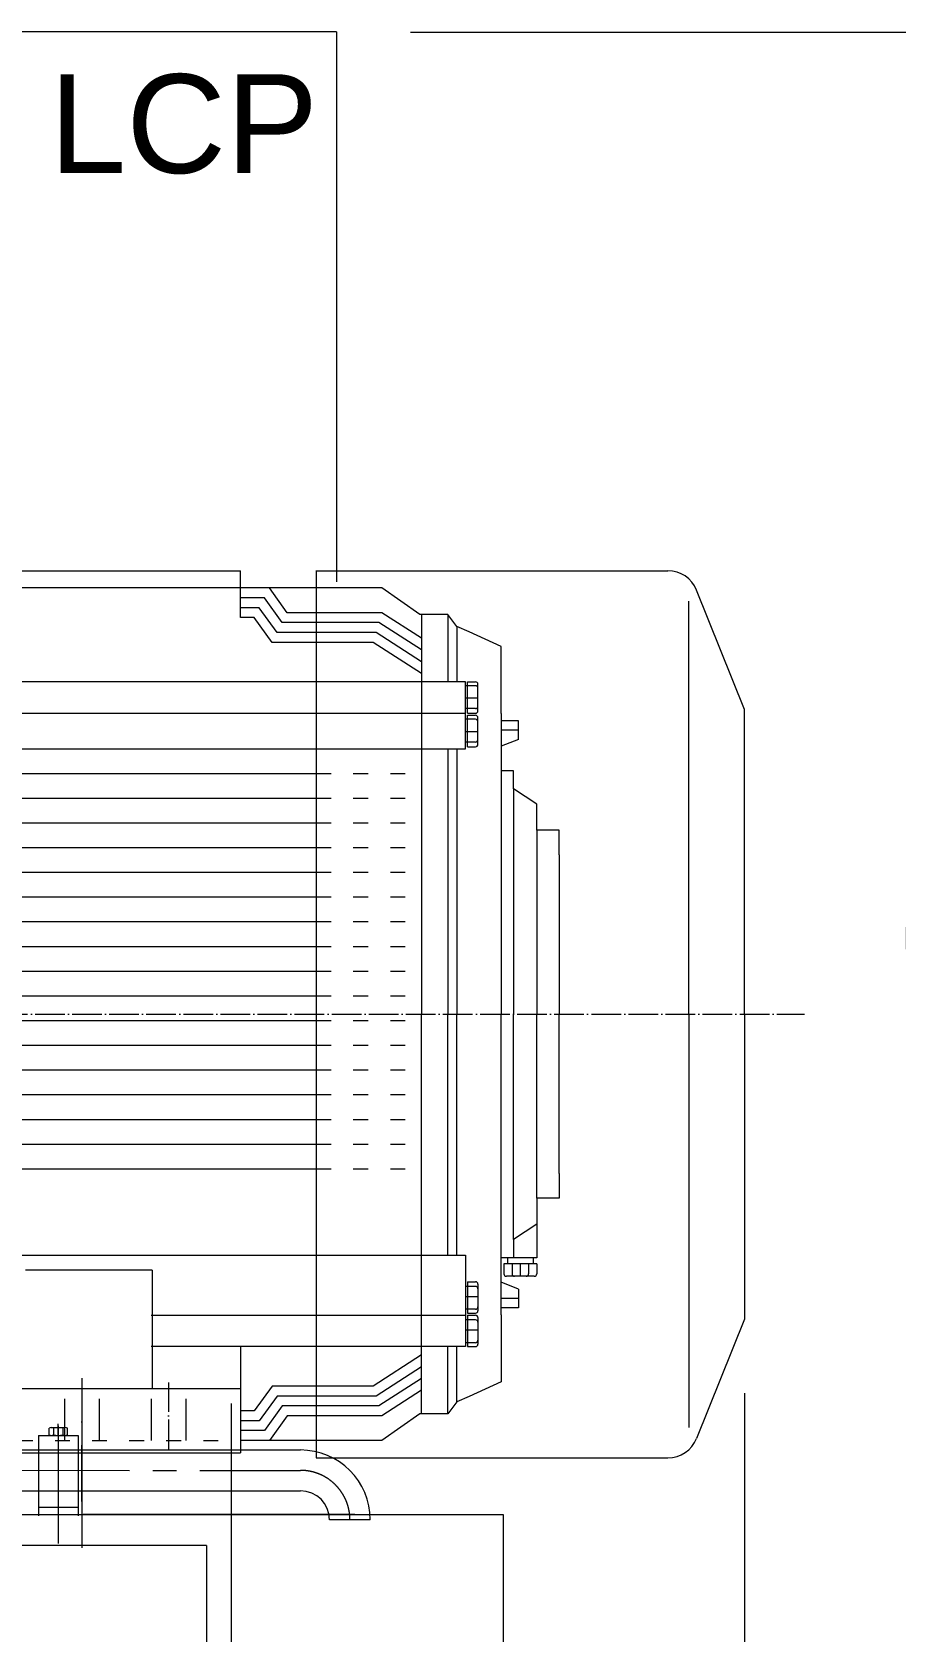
# Model space of a CAD drawing. Header units: millimetres. Extents: x 2 to 559190, y 2 to 426051.
# Drawn here: x 504166 to 521920, y 227083 to 259975 of the extents above; entities that cross this region are included whole.
import ezdxf

# ---------------------------------------------------------------- set-up
doc = ezdxf.new("R2010")
doc.units = ezdxf.units.MM
doc.header["$LTSCALE"] = 25.4
for name, pattern in [('ACAD_ISO03W100', [30, 12, -18]), ('ACAD_ISO04W100', [30, 24, -3, 0, -3]), ('CENTER', [50.8, 31.75, -6.35, 6.35, -6.35])]:
    doc.linetypes.add(name, pattern=pattern)
doc.layers.get('Defpoints').update_dxf_attribs({"lineweight": 5})
for name, color, linetype, lineweight in [('06___ANNOTATIONS', 7, 'Continuous', 5), ('CAXA0', 7, 'Continuous', 5), ('CAXA1', 5, 'CENTER', 5), ('图层1', 1, 'ACAD_ISO04W100', 5)]:
    doc.layers.add(name, color=color, linetype=linetype, lineweight=lineweight)
doc.styles.add('Roman', font='arial.ttf')
doc.styles.get("Standard").update_dxf_attribs({"font": 'arial.ttf'})
doc.dimstyles.new('ISO-25', dxfattribs={"dimscale": 30, "dimtxt": 38.1, "dimasz": 38.1, "dimexe": 50.8, "dimexo": 50.8, "dimgap": 15.875, "dimtad": 1, "dimtih": 1, "dimtoh": 1, "dimdec": 1, "dimlfac": 0.03937, "dimdsep": 46, "dimtxsty": 'Standard', "dimcen": 63.5, "dimclrd": 7, "dimclre": 7, "dimclrt": 7, "dimadec": 0, "dimazin": 0, "dimtfac": 1, "dimtdec": 1, "dimtmove": 0, "dimatfit": 3, "dimfxl": 25.4, "dimlwd": 5, "dimlwe": 5, "dimarcsym": 0})

# ---------------------------------------------------------------- blocks, each defined once
blk = doc.blocks.new('*D17')
at = {"color": 7, "linetype": 'Continuous', "lineweight": 5, "transparency": 16777216}
for p, q in [((511944, 259975), (529697, 259975)), ((528173, 258832), (528173, 245800)), ((528173, 218573), (528173, 240568)), ((522361, 217430), (529697, 217430))]:
    blk.add_line(p, q, dxfattribs=at)
at = {"color": 7, "transparency": 16777216}
for points in [[(527982, 258832), (528363, 258832), (528173, 259975)], [(527982, 218573), (528363, 218573), (528173, 217430)]]:
    blk.add_solid(points, dxfattribs=at)
at = {"layer": 'Defpoints', "color": 0, "transparency": 16777216}
for p in [(510420, 259975), (528173, 259975), (520837, 217430)]:
    blk.add_point(p, dxfattribs=at)
at = {"color": 7, "lineweight": 5, "transparency": 16777216, "insert": (528173, 243184), "char_height": 4191, "attachment_point": 5, "style": 'Roman'}
blk.add_mtext('1675', dxfattribs=at)
blk = doc.blocks.new('*D8')
at = {"color": 7, "linetype": 'Continuous', "lineweight": 5, "transparency": 16777216}
for p, q in [((518805, 231992), (518805, 202391)), ((409178, 226828), (409178, 202391)), ((410321, 203915), (517662, 203915))]:
    blk.add_line(p, q, dxfattribs=at)
at = {"color": 7, "transparency": 16777216}
for points in [[(410321, 204106), (410321, 203725), (409178, 203915)], [(517662, 204106), (517662, 203725), (518805, 203915)]]:
    blk.add_solid(points, dxfattribs=at)
at = {"layer": 'Defpoints', "color": 0, "transparency": 16777216}
for p in [(518805, 233516), (409178, 228352), (518805, 203915)]:
    blk.add_point(p, dxfattribs=at)
at = {"color": 7, "lineweight": 5, "transparency": 16777216, "insert": (462020, 206487), "char_height": 4191, "attachment_point": 5, "style": 'Roman'}
blk.add_mtext('B', dxfattribs=at)

msp = doc.modelspace()

# ---------------------------------------------------------------- linework, layer by layer
at = {"layer": 'CAXA0', "color": 7, "linetype": 'Continuous', "lineweight": 5}
for p, q in [((510420.29, 259975.42), (490100.29, 259975.42)), ((510420.29, 259975.42), (510420.29, 248672.46)), ((508261.34, 231781.57), (508261.34, 217938.49)), ((504514.8, 231138.87), (504514.8, 231270.85)), ((504562.46, 231286.14), (504848.42, 231286.14)), ((504610.12, 231270.85), (504610.12, 231138.87)), ((504800.76, 231270.85), (504800.76, 231138.87)), ((504896.08, 231138.87), (504896.08, 231270.85)), ((504299.04, 231123.58), (505111.84, 231123.58)), ((504299.04, 231123.58), (504299.04, 229472.78)), ((504562.46, 231123.58), (504848.42, 231123.58)), ((505111.84, 231123.58), (505111.84, 229472.78)), ((481338.25, 230829.05), (509682.24, 230824.61)), ((488169.7, 230765.46), (508261.11, 230765.46)), ((481338.25, 229990.85), (509682.24, 229986.41)), ((504299.04, 229650.38), (505111.84, 229650.38)), ((472714.39, 229495.52), (508261.29, 229495.52)), ((480194.23, 229495.53), (513849.17, 229495.53)), ((510801.17, 229495.56), (505213.38, 229495.56)), ((511117.34, 229389.51), (510279.14, 229389.51)), ((513849.17, 229495.56), (513849.17, 218128.71)), ((507753.24, 228860.53), (465081.18, 228860.53)), ((507753.24, 228860.53), (507753.24, 217938.53))]:
    msp.add_line(p, q, dxfattribs=at)
for centre, radius, start, end in [((504562.46, 231204.2), 81.93, 54.42999, 125.57001), ((504705.44, 230981.34), 304.8, 71.776086, 108.223914), ((504848.42, 231204.2), 81.93, 54.42999, 125.57001), ((504562.46, 231205.51), 81.93, 234.42999, 305.57001), ((504705.44, 231428.38), 304.8, 251.776086, 288.223914), ((504848.42, 231205.51), 81.93, 234.42999, 305.57001), ((509682.24, 229389.51), 1435.1, 0, 90), ((509682.24, 229389.51), 596.9, 0, 90)]:
    msp.add_arc(centre, radius, start, end, dxfattribs=at)
at = {"layer": 'CAXA1', "linetype": 'CENTER', "lineweight": 5, "ltscale": 3}
for p, q in [((505187.7, 232303.04), (505187.7, 229749.46)), ((505187.7, 232080.57), (505187.7, 229749.46)), ((504705.44, 231108.29), (504705.44, 231362.34)), ((504705.44, 231321.85), (504705.44, 228837.82)), ((505187.61, 229766.94), (505187.61, 230922.14)), ((505187.61, 230638.49), (505187.61, 228812.51)), ((476649.86, 230409.86), (509682.24, 230405.51))]:
    msp.add_line(p, q, dxfattribs=at)
msp.add_arc((509682.24, 229389.51), 1016, 0, 90, dxfattribs=at)
at = {"layer": '图层1', "color": 7, "linetype": 'ByBlock', "lineweight": 5}
for p, q in [((499905.23, 248901.13), (508448.88, 248901.13)), ((508448.88, 247935.93), (508448.88, 248901.13)), ((510005.49, 248908.3), (510005.49, 230663.93)), ((510005.49, 248901.13), (517232.69, 248901.13)), ((508448.88, 248545.53), (488384.35, 248545.53)), ((509044.14, 248545.53), (508448.88, 248545.53)), ((508940.27, 248342.33), (508448.88, 248342.33)), ((509307.4, 247834.28), (508940.27, 248342.33)), ((511355.22, 248545.53), (509044.14, 248545.53)), ((509411.27, 248037.48), (509044.14, 248545.53)), ((511355.22, 248545.53), (510111.58, 248545.53)), ((512137.05, 248000.13), (511355.22, 248545.53)), ((512137.05, 248000.13), (511355.22, 248545.53)), ((518805.28, 246049.52), (517822.11, 248502.38)), ((508836.41, 248139.13), (508448.88, 248139.13)), ((509203.54, 247631.08), (508836.41, 248139.13)), ((511355.22, 248037.48), (509411.27, 248037.48)), ((512168.11, 247513.02), (511355.22, 248037.48)), ((517662.28, 239782.53), (517662.28, 248277.72)), ((508732.54, 247935.93), (508448.88, 247935.93)), ((509099.67, 247427.88), (508732.54, 247935.93)), ((511295.36, 247834.28), (509307.4, 247834.28)), ((512168.11, 247271.2), (511295.36, 247834.28)), ((512707.18, 248000.13), (512137.05, 248000.13)), ((512168.11, 248000.13), (512168.11, 239782.53)), ((512898.83, 247752.97), (512707.18, 248000.13)), ((512707.18, 248000.13), (512707.18, 246616.53)), ((513145.73, 247641), (512898.83, 247752.97)), ((512898.83, 247752.97), (512898.83, 246616.53)), ((511175.63, 247427.88), (509099.67, 247427.88)), ((511235.5, 247631.08), (509203.54, 247631.08)), ((512168.11, 246787.55), (511175.63, 247427.88)), ((512168.11, 247029.03), (511235.5, 247631.08)), ((513807.06, 247341.09), (513145.73, 247641)), ((513807.06, 246946.09), (513807.06, 247341.09)), ((513807.06, 246470.63), (513807.06, 246946.09)), ((513076.63, 246616.53), (486433.91, 246616.53)), ((513278.25, 246535.93), (513076.56, 246535.93)), ((513076.63, 245241.91), (513076.63, 246616.53)), ((513117.02, 246616.53), (513278.25, 246616.53)), ((513117.02, 245968.92), (513117.02, 246616.53)), ((513329.05, 246019.72), (513329.05, 246565.73)), ((513807.06, 245963.88), (513807.06, 246470.63)), ((513329.05, 246277.09), (513076.56, 246277.09)), ((513278.25, 246064.62), (513076.56, 246064.62)), ((518805.28, 239782.53), (518805.28, 246049.52)), ((486433.91, 245968.92), (513076.63, 245968.92)), ((513278.25, 245847.79), (513076.56, 245847.79)), ((513117.02, 245968.92), (513278.25, 245968.92)), ((513117.02, 245928.4), (513278.25, 245928.4)), ((513117.02, 245280.78), (513117.02, 245928.4)), ((513329.05, 245331.58), (513329.05, 245877.6)), ((513807.06, 245963.88), (513807.06, 239782.53)), ((514165.4, 245815.15), (513807.06, 245815.15)), ((514165.4, 245432.03), (514165.4, 245815.15)), ((513329.05, 245588.96), (513076.56, 245588.96)), ((514165.4, 245623.59), (513807.06, 245623.59)), ((514165.4, 245432.03), (513807.06, 245291.65)), ((486433.91, 245241.91), (513076.63, 245241.91)), ((512707.18, 245241.91), (512707.18, 239782.53)), ((512898.83, 245241.91), (512898.83, 239782.53)), ((513278.25, 245376.48), (513076.56, 245376.48)), ((513117.02, 245280.78), (513278.25, 245280.78)), ((487342.35, 244733.91), (510005.49, 244733.91)), ((514061.06, 244788.84), (513807.06, 244788.84)), ((514061.06, 244415.78), (514061.06, 244788.84)), ((514537.98, 244101.25), (514061.06, 244415.78)), ((514061.06, 244415.78), (514061.06, 239782.53)), ((487342.35, 244225.91), (510005.49, 244225.91)), ((514537.98, 243566.06), (514537.98, 244101.25)), ((487342.35, 243717.91), (510005.49, 243717.91)), ((514614.18, 243566.06), (514537.98, 243566.06)), ((514537.98, 243566.06), (514537.98, 239782.53)), ((514995.18, 243566.06), (514614.18, 243566.06)), ((514995.18, 243059.74), (514995.18, 243566.06)), ((487342.35, 243209.91), (510005.49, 243209.91)), ((514995.18, 243059.74), (514995.18, 239782.53)), ((487342.35, 242701.91), (510005.49, 242701.91)), ((487342.35, 242193.91), (510005.49, 242193.91)), ((487342.35, 241685.91), (510005.49, 241685.91)), ((487342.35, 241177.91), (510005.49, 241177.91)), ((487342.35, 240669.91), (510005.49, 240669.91)), ((487342.35, 240161.91), (510005.49, 240161.91)), ((487342.35, 239653.91), (510005.49, 239653.91)), ((512168.11, 231564.93), (512168.11, 239782.53)), ((512707.18, 234831.15), (512707.18, 239782.53)), ((512898.83, 234831.15), (512898.83, 239782.53)), ((513807.06, 233601.18), (513807.06, 239782.53)), ((514061.06, 235149.28), (514061.06, 239782.53)), ((514537.98, 235999.01), (514537.98, 239782.53)), ((514995.18, 236505.32), (514995.18, 239782.53)), ((517662.28, 239782.53), (517662.28, 231287.34)), ((518805.28, 239782.53), (518805.28, 233515.54)), ((487342.35, 239145.91), (510005.49, 239145.91)), ((487342.35, 238637.91), (510005.49, 238637.91)), ((487342.35, 238129.91), (510005.49, 238129.91)), ((487342.35, 237621.91), (510005.49, 237621.91)), ((487342.35, 237113.91), (510005.49, 237113.91)), ((487342.35, 236605.91), (510005.49, 236605.91)), ((514995.18, 236505.32), (514995.18, 235999.01)), ((514537.98, 235999.01), (514537.98, 235463.81)), ((514614.18, 235999.01), (514537.98, 235999.01)), ((514995.18, 235999.01), (514614.18, 235999.01)), ((514537.98, 235463.81), (514061.06, 235149.28)), ((514537.98, 235463.81), (514537.98, 234776.22)), ((514061.06, 235149.28), (514061.06, 234776.22)), ((486433.91, 234831.15), (513076.63, 234831.15)), ((513076.63, 234831.15), (513076.63, 232948.53)), ((514061.06, 234776.22), (513807.06, 234776.22)), ((514061.06, 234649.22), (513862.68, 234649.22)), ((513862.68, 234649.22), (513862.68, 234446.02)), ((513938.12, 234776.22), (513938.12, 234649.22)), ((514029.98, 234649.22), (514029.98, 234446.02)), ((514537.98, 234776.22), (514061.06, 234776.22)), ((514537.98, 234649.22), (514061.06, 234649.22)), ((514199.18, 234649.22), (514199.18, 234395.22)), ((514370.68, 234649.22), (514370.68, 234446.02)), ((514462.62, 234776.22), (514462.62, 234649.22)), ((514537.98, 234649.22), (514537.98, 234446.02)), ((506631.59, 234519.33), (504032.11, 234519.33)), ((506631.59, 234519.33), (506631.59, 232086.33)), ((513117.02, 234284.28), (513278.25, 234284.28)), ((513117.02, 234284.28), (513117.02, 233636.67)), ((513329.05, 234233.48), (513329.05, 233687.47)), ((514165.4, 234133.03), (513807.06, 234273.41)), ((514487.18, 234395.22), (513913.48, 234395.22)), ((513278.25, 234188.58), (513076.56, 234188.58)), ((513329.05, 233976.11), (513076.56, 233976.11)), ((514165.4, 233941.47), (513807.06, 233941.47)), ((514165.4, 234133.03), (514165.4, 233749.91)), ((506613.28, 233596.14), (513076.63, 233596.14)), ((513278.25, 233717.27), (513076.56, 233717.27)), ((513117.02, 233636.67), (513278.25, 233636.67)), ((513117.02, 233596.14), (513278.25, 233596.14)), ((513117.02, 233596.14), (513117.02, 232948.53)), ((513329.05, 233545.34), (513329.05, 232999.33)), ((514165.4, 233749.91), (513807.06, 233749.91)), ((513807.06, 233601.18), (513807.06, 233094.43)), ((513278.25, 233500.44), (513076.56, 233500.44)), ((513329.05, 233287.97), (513076.56, 233287.97)), ((518805.28, 233515.54), (517822.11, 231062.68)), ((513076.63, 232948.53), (506613.28, 232948.53)), ((508448.88, 232948.53), (508448.88, 230765.53)), ((512707.18, 231564.93), (512707.18, 232948.53)), ((512898.83, 231812.1), (512898.83, 232948.53)), ((513278.25, 233029.14), (513076.56, 233029.14)), ((513117.02, 232948.53), (513278.25, 232948.53)), ((513807.06, 233094.43), (513807.06, 232223.97)), ((512168.11, 232777.51), (511175.63, 232137.18)), ((512168.11, 232536.03), (511235.5, 231933.98)), ((512168.11, 232293.87), (511295.36, 231730.78)), ((513807.06, 232223.97), (513145.73, 231924.07)), ((501899.02, 232086.33), (508448.88, 232086.33)), ((509099.67, 232137.18), (508732.54, 231629.13)), ((509203.54, 231933.98), (508836.41, 231425.93)), ((511175.63, 232137.18), (509099.67, 232137.18)), ((511235.5, 231933.98), (509203.54, 231933.98)), ((512168.11, 232052.05), (511355.22, 231527.58)), ((513145.73, 231924.07), (512898.83, 231812.1)), ((504835.28, 231873.27), (504835.28, 231019.53)), ((505546.48, 231873.27), (505546.48, 231019.53)), ((506613.28, 231873.27), (506613.28, 231019.53)), ((507324.48, 231873.27), (507324.48, 231019.53)), ((508732.54, 231629.13), (508448.88, 231629.13)), ((509307.4, 231730.78), (508940.27, 231222.73)), ((511295.36, 231730.78), (509307.4, 231730.78)), ((512898.83, 231812.1), (512707.18, 231564.93)), ((508836.41, 231425.93), (508448.88, 231425.93)), ((509411.27, 231527.58), (509044.14, 231019.53)), ((511355.22, 231527.58), (509411.27, 231527.58)), ((512137.05, 231564.93), (511355.22, 231019.53)), ((512707.18, 231564.93), (512137.05, 231564.93)), ((508940.27, 231222.73), (508448.88, 231222.73)), ((509044.14, 231019.53), (508448.88, 231019.53)), ((511355.22, 231019.53), (509044.14, 231019.53)), ((501899.02, 230765.53), (508448.88, 230765.53)), ((510005.49, 230663.93), (517232.69, 230663.93))]:
    msp.add_line(p, q, dxfattribs=at)
at = {"layer": '图层1', "color": 7, "linetype": 'ACAD_ISO03W100', "lineweight": 5}
for p, q in [((510005.49, 244733.91), (512168.11, 244733.91)), ((510005.49, 244225.91), (512168.11, 244225.91)), ((510005.49, 243717.91), (512168.11, 243717.91)), ((510005.49, 243209.91), (512168.11, 243209.91)), ((510005.49, 242701.91), (512168.11, 242701.91)), ((510005.49, 242193.91), (512168.11, 242193.91)), ((510005.49, 241685.91), (512168.11, 241685.91)), ((510005.49, 241177.91), (512168.11, 241177.91)), ((510005.49, 240669.91), (512168.11, 240669.91)), ((510005.49, 240161.91), (512168.11, 240161.91)), ((510005.49, 239653.91), (512168.11, 239653.91)), ((510005.49, 239145.91), (512168.11, 239145.91)), ((510005.49, 238637.91), (512168.11, 238637.91)), ((510005.49, 238129.91), (512168.11, 238129.91)), ((510005.49, 237621.91), (512168.11, 237621.91)), ((510005.49, 237113.91), (512168.11, 237113.91)), ((510005.49, 236605.91), (512168.11, 236605.91)), ((489398.88, 231019.53), (508448.88, 231019.53))]:
    msp.add_line(p, q, dxfattribs=at)
at = {"layer": '图层1', "color": 7, "lineweight": 5}
for p, q in [((480602.87, 239782.53), (520043.14, 239782.53)), ((505190.88, 232086.33), (505190.88, 230765.53)), ((506968.88, 232215.18), (506968.88, 230765.53))]:
    msp.add_line(p, q, dxfattribs=at)
at = {"layer": '图层1', "color": 7, "linetype": 'ByBlock', "lineweight": 5}
for centre, radius, start, end in [((517232.69, 248266.13), 635, 21.84219, 90), ((513278.25, 246565.73), 50.8, 0, 90), ((513278.25, 246485.13), 50.8, 0, 90), ((513278.25, 246115.42), 50.8, 270, 0), ((513278.25, 246019.72), 50.8, 270, 0), ((513278.25, 245877.6), 50.8, 0, 90), ((513278.25, 245796.99), 50.8, 0, 90), ((513278.25, 245427.28), 50.8, 270, 0), ((513278.25, 245331.58), 50.8, 270, 0), ((513278.25, 234233.48), 50.8, 0, 90), ((513913.48, 234446.02), 50.8, 180, 270), ((514080.78, 234446.02), 50.8, 180, 270), ((514319.88, 234446.02), 50.8, 270, 0), ((514487.18, 234446.02), 50.8, 270, 0), ((513278.25, 234137.78), 50.8, 0, 90), ((513278.25, 233768.07), 50.8, 270, 0), ((513278.25, 233687.47), 50.8, 270, 0), ((513278.25, 233545.34), 50.8, 0, 90), ((513278.25, 233449.64), 50.8, 0, 90), ((513278.25, 233079.94), 50.8, 270, 0), ((513278.25, 232999.33), 50.8, 270, 0), ((517232.69, 231298.93), 635, 270, 338.15781)]:
    msp.add_arc(centre, radius, start, end, dxfattribs=at)

# ---------------------------------------------------------------- texts
at = {"layer": '06___ANNOTATIONS', "color": 7, "linetype": 'Continuous', "lineweight": 5, "insert": (504523.79, 258076.67), "char_height": 2031.996, "width": 109153.0252, "attachment_point": 4, "style": 'Roman'}
msp.add_mtext('LCP', dxfattribs=at)

# ---------------------------------------------------------------- dimensions: what is measured, and where the dimension line sits
at = {"color": 7, "lineweight": 5}
dim = msp.add_linear_dim(base=(528172.77, 259975.42), p1=(520836.89, 217430.42), p2=(510420.29, 259975.42), angle=90, dimstyle='ISO-25', override={"dimscale": 30, "dimtxt": 139.7, "dimpost": '\\X', "dimtxsty": 'Roman', "dimtmove": 1}, dxfattribs=at)
dim.commit()
dim.dimension.update_dxf_attribs({"geometry": '*D17', "text_midpoint": (528172.77, 243183.79), "dimtype": 160})
dim = msp.add_linear_dim(base=(518805.28, 203915.07), p1=(409178.06, 228352.42), p2=(518805.28, 233515.54), text='B', dimstyle='ISO-25', override={"dimscale": 30, "dimtxt": 139.7, "dimpost": '\\X', "dimtxsty": 'Roman', "dimtmove": 1}, dxfattribs=at)
dim.commit()
dim.dimension.update_dxf_attribs({"geometry": '*D8', "text_midpoint": (462019.74, 203915.07), "dimtype": 160})

doc.saveas('drawing.dxf')
